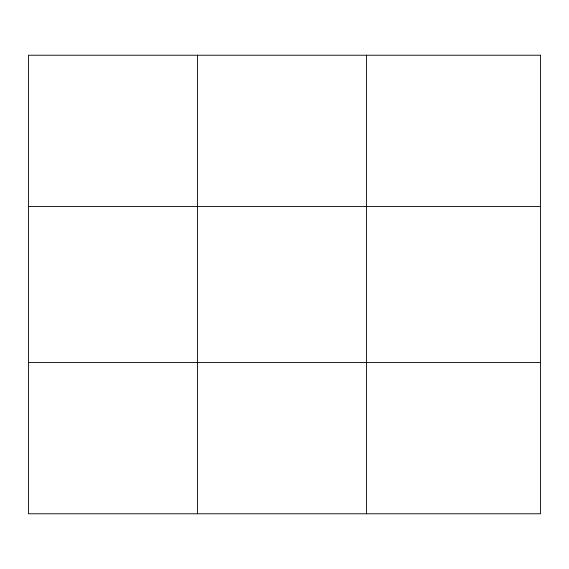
<?xml version="1.0" encoding="UTF-8"?>
<svg xmlns="http://www.w3.org/2000/svg" width="569" height="569" viewBox="0 0 569 569"><rect width="100%" height="100%" fill="white"/><g stroke="black" fill="none" stroke-linecap="round" stroke-linejoin="round"><path stroke-width="0.85" d="M197.443 55.229L197.443 513.771M366.436 55.229L366.436 513.771M28.45 206.547L540.55 206.547M28.45 362.453L540.55 362.453M540.55 55.229L540.55 513.771L28.45 513.771L28.45 55.229L540.55 55.229"/></g></svg>
